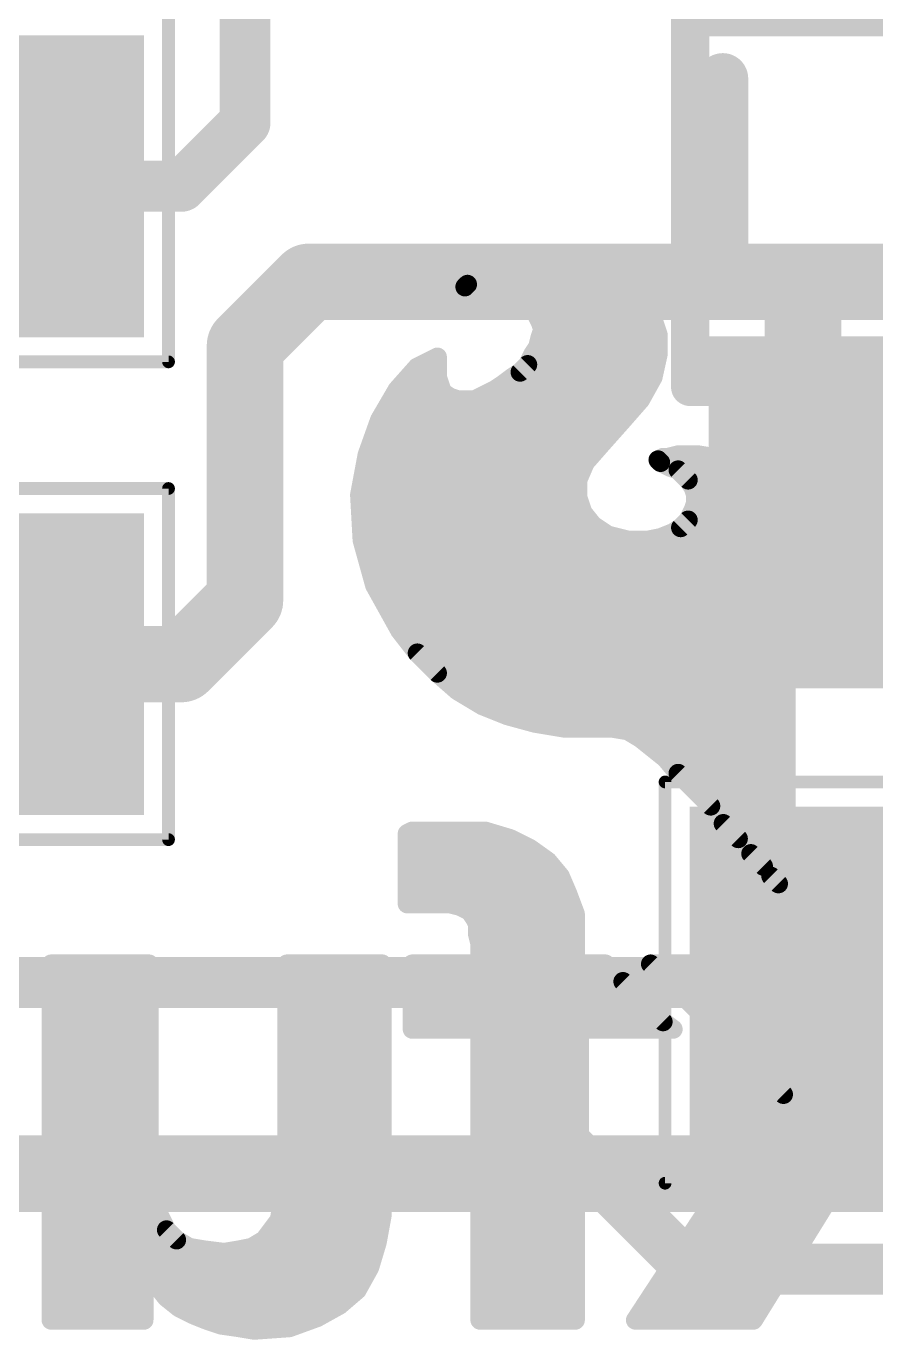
# Model space of a CAD drawing. Extents: x -38 to 69, y -13 to 33.
# Drawn here: x 8.65 to 12.04, y 12.55 to 17.78 of the extents above; entities that cross this region are included whole.
import ezdxf

# ---------------------------------------------------------------- set-up
doc = ezdxf.new("R2010")
doc.units = 0
for name, color, linetype in [('1', 12, 'CONTINUOUS'), ('16', 132, 'CONTINUOUS'), ('21', 41, 'CONTINUOUS'), ('22', 40, 'CONTINUOUS'), ('29', 253, 'CONTINUOUS'), ('31', 253, 'CONTINUOUS'), ('39', 12, 'CONTINUOUS'), ('51', 53, 'CONTINUOUS')]:
    doc.layers.add(name, color=color, linetype=linetype)

# ---------------------------------------------------------------- blocks, each defined once
blk = doc.blocks.new('RECT')
blk.add_solid([(-0.5, -0.5), (0.5, -0.5), (-0.5, 0.5), (0.5, 0.5)])

msp = doc.modelspace()

# ---------------------------------------------------------------- linework, layer by layer
at = {"layer": '1'}
for points, const_width in [([(9.525, 17.399), (9.525, 18.034)], 0.2032), ([(9.271, 17.145), (9.525, 17.399)], 0.2032), ([(8.47, 17.145), (9.271, 17.145)], 0.2032), ([(9.525, 16.51), (9.779, 16.764)], 0.3048), ([(9.779, 16.764), (11.684, 16.764)], 0.3048), ([(11.684, 16.764), (12.7, 16.764)], 0.3048), ([(11.75, 16.698), (11.684, 16.764)], 0.3048), ([(11.75, 15.8449), (11.75, 16.698)], 0.3048), ([(9.525, 15.494), (9.525, 16.51)], 0.3048), ([(9.271, 15.24), (9.525, 15.494)], 0.3048), ([(8.47, 15.24), (9.271, 15.24)], 0.3048), ([(7.874, 13.97), (10.287, 13.97)], 0.2032), ([(10.287, 13.97), (10.795, 13.97)], 0.2032), ([(10.795, 13.97), (10.795, 13.335)], 0.2032), ([(11.8, 13.97), (10.795, 13.97)], 0.2032), ([(10.795, 13.335), (11.303, 12.827)], 0.2032), ([(11.303, 12.827), (15.367, 12.827)], 0.2032)]:
    msp.add_lwpolyline(points, dxfattribs=dict(at, const_width=const_width))
for points, const_width in [([(9.5609, 17.3631, 1), (9.4891, 17.4349)], 0.1016), ([(9.4742, 17.399, 1), (9.5758, 17.399)], 0.1016), ([(9.2351, 17.1809, 1), (9.3069, 17.1091)], 0.1016), ([(9.271, 17.0942, 1), (9.271, 17.1958)], 0.1016), ([(9.779, 16.8402, 1), (9.779, 16.6878)], 0.1524), ([(9.8329, 16.7101, 1), (9.7251, 16.8179)], 0.1524), ([(11.684, 16.8402, 1), (11.684, 16.6878)], 0.1524), ([(11.7379, 16.8179, 1), (11.6301, 16.7101)], 0.1524), ([(11.684, 16.6878, 1), (11.684, 16.8402)], 0.1524), ([(11.8262, 16.698, 1), (11.6738, 16.698)], 0.1524), ([(11.6961, 16.6441, 1), (11.8039, 16.7519)], 0.1524), ([(9.6012, 16.51, 1), (9.4488, 16.51)], 0.1524), ([(9.4711, 16.5639, 1), (9.5789, 16.4561)], 0.1524), ([(11.6738, 15.8449, 1), (11.8262, 15.8449)], 0.1524), ([(9.5789, 15.4401, 1), (9.4711, 15.5479)], 0.1524), ([(9.4488, 15.494, 1), (9.6012, 15.494)], 0.1524), ([(9.2171, 15.2939, 1), (9.3249, 15.1861)], 0.1524), ([(9.271, 15.1638, 1), (9.271, 15.3162)], 0.1524), ([(10.287, 14.0208, 1), (10.287, 13.9192)], 0.1016), ([(10.287, 13.9192, 1), (10.287, 14.0208)], 0.1016), ([(10.8458, 13.97, 1), (10.7442, 13.97)], 0.1016), ([(10.795, 14.0208, 1), (10.795, 13.9192)], 0.1016), ([(10.795, 13.9192, 1), (10.795, 14.0208)], 0.1016), ([(11.8, 13.9192, 1), (11.8, 14.0208)], 0.1016), ([(10.8309, 13.3709, 1), (10.7591, 13.2991)], 0.1016), ([(10.7442, 13.335, 1), (10.8458, 13.335)], 0.1016), ([(11.303, 12.8778, 1), (11.303, 12.7762)], 0.1016), ([(11.2671, 12.7911, 1), (11.3389, 12.8629)], 0.1016)]:
    msp.add_lwpolyline(points, format="xyb", dxfattribs=dict(at, const_width=const_width))
at = {"layer": '16', "const_width": 0.3048}
msp.add_lwpolyline([(8.382, 13.208), (12.7, 13.208)], dxfattribs=at)
at = {"layer": '21', "const_width": 0.2032}
msp.add_lwpolyline([(11.43, 16.7156), (11.43, 17.5744)], dxfattribs=at)
at = {"layer": '21', "const_width": 0.1016}
for points in [[(11.4808, 17.5744, 1), (11.3792, 17.5744)], [(11.3792, 16.7156, 1), (11.4808, 16.7156)]]:
    msp.add_lwpolyline(points, format="xyb", dxfattribs=at)
at = {"layer": '22', "const_width": 0.0762}
for points in [[(10.512, 16.814), (10.592, 16.844)], [(10.5819, 16.8402), (10.9173, 16.8402)], [(10.592, 16.844), (10.682, 16.874)], [(10.682, 16.874), (10.782, 16.874)], [(10.782, 16.874), (10.892, 16.854)], [(10.892, 16.854), (11.002, 16.794)], [(10.412, 16.754), (10.452, 16.784)], [(10.452, 16.784), (10.512, 16.814)], [(11.002, 16.794), (11.092, 16.714)], [(10.402, 16.744), (10.412, 16.754)], [(10.432, 16.744), (10.402, 16.744)], [(10.4253, 16.764), (11.0358, 16.764)], [(10.462, 16.754), (10.432, 16.744)], [(10.492, 16.754), (10.462, 16.754)], [(10.532, 16.744), (10.492, 16.754)], [(10.582, 16.734), (10.532, 16.744)], [(10.622, 16.714), (10.582, 16.734)], [(10.662, 16.684), (10.622, 16.714)], [(10.6569, 16.6878), (11.1107, 16.6878)], [(10.682, 16.654), (10.662, 16.684)], [(11.092, 16.714), (11.142, 16.644)], [(10.692, 16.624), (10.682, 16.654)], [(10.702, 16.604), (10.692, 16.624)], [(11.142, 16.644), (11.172, 16.554)], [(10.6982, 16.6116), (11.1528, 16.6116)], [(10.712, 16.574), (10.702, 16.604)], [(10.702, 16.544), (10.712, 16.574)], [(10.692, 16.504), (10.702, 16.544)], [(10.6998, 16.5354), (11.172, 16.5354)], [(11.172, 16.554), (11.172, 16.474)], [(10.212, 16.424), (10.292, 16.464)], [(10.2824, 16.4592), (10.292, 16.4592)], [(10.292, 16.464), (10.292, 16.384)], [(10.652, 16.434), (10.672, 16.474)], [(10.6646, 16.4592), (11.1687, 16.4592)], [(10.672, 16.474), (10.692, 16.504)], [(11.172, 16.474), (11.152, 16.384)], [(10.132, 16.334), (10.212, 16.424)], [(10.622, 16.404), (10.652, 16.434)], [(10.1756, 16.383), (10.2923, 16.383)], [(10.292, 16.384), (10.312, 16.324)], [(10.552, 16.354), (10.592, 16.384)], [(10.5907, 16.383), (11.1514, 16.383)], [(10.592, 16.384), (10.622, 16.404)], [(11.152, 16.384), (11.102, 16.294)], [(10.062, 16.214), (10.132, 16.334)], [(10.1161, 16.3068), (10.3378, 16.3068)], [(10.312, 16.324), (10.342, 16.304)], [(10.342, 16.304), (10.372, 16.294)], [(10.442, 16.294), (10.522, 16.334)], [(10.4676, 16.3068), (11.1091, 16.3068)], [(10.522, 16.334), (10.552, 16.354)], [(10.372, 16.294), (10.442, 16.294)], [(11.102, 16.294), (11.032, 16.214)], [(10.012, 16.074), (10.062, 16.214)], [(10.0717, 16.2306), (11.0465, 16.2306)], [(11.032, 16.214), (10.952, 16.124)], [(10.0407, 16.1544), (10.979, 16.1544)], [(10.952, 16.124), (10.882, 16.044)], [(9.982, 15.914), (10.012, 16.074)], [(10.0135, 16.0782), (10.9119, 16.0782)], [(10.882, 16.044), (10.852, 15.974)], [(11.172, 16.054), (11.192, 16.064)], [(11.182, 16.044), (11.172, 16.054)], [(11.222, 16.024), (11.182, 16.044)], [(11.192, 16.064), (11.212, 16.064)], [(11.212, 16.064), (11.252, 16.074)], [(11.252, 16.074), (11.332, 16.074)], [(11.332, 16.074), (11.392, 16.064)], [(11.392, 16.064), (11.492, 16.024)], [(9.9985, 16.002), (10.864, 16.002)], [(11.252, 16.014), (11.222, 16.024)], [(11.292, 15.974), (11.252, 16.014)], [(11.264, 16.002), (11.5213, 16.002)], [(11.492, 16.024), (11.532, 15.994)], [(11.532, 15.994), (11.582, 15.964)], [(10.852, 15.974), (10.852, 15.904)], [(11.312, 15.944), (11.292, 15.974)], [(11.322, 15.914), (11.312, 15.944)], [(11.582, 15.964), (11.612, 15.914)], [(9.992, 15.734), (9.982, 15.914)], [(9.9842, 15.9258), (10.852, 15.9258)], [(10.852, 15.904), (10.872, 15.844)], [(11.312, 15.854), (11.322, 15.884)], [(11.3181, 15.9258), (11.6049, 15.9258)], [(11.322, 15.884), (11.322, 15.914)], [(11.612, 15.914), (11.642, 15.854)], [(9.9856, 15.8496), (10.8701, 15.8496)], [(10.872, 15.844), (10.912, 15.794)], [(11.292, 15.814), (11.312, 15.854)], [(11.3098, 15.8496), (11.6435, 15.8496)], [(11.642, 15.854), (11.662, 15.794)], [(10.912, 15.794), (10.972, 15.754)], [(11.232, 15.764), (11.262, 15.784)], [(11.262, 15.784), (11.292, 15.814)], [(11.662, 15.794), (11.682, 15.614)], [(9.9898, 15.7734), (10.9429, 15.7734)], [(10.042, 15.554), (9.992, 15.734)], [(10.972, 15.754), (11.052, 15.734)], [(11.052, 15.734), (11.132, 15.734)], [(11.132, 15.734), (11.182, 15.744)], [(11.182, 15.744), (11.232, 15.764)], [(11.2461, 15.7734), (11.6643, 15.7734)], [(10.0022, 15.6972), (11.6728, 15.6972)], [(10.0234, 15.621), (11.6812, 15.621)], [(11.682, 15.614), (11.682, 14.334)], [(10.142, 15.374), (10.042, 15.554)], [(10.0471, 15.5448), (11.682, 15.5448)], [(10.0894, 15.4686), (11.682, 15.4686)], [(10.1318, 15.3924), (11.682, 15.3924)], [(10.212, 15.284), (10.142, 15.374)], [(10.187, 15.3162), (11.682, 15.3162)], [(10.292, 15.204), (10.212, 15.284)], [(10.256, 15.24), (11.682, 15.24)], [(10.372, 15.134), (10.292, 15.204)], [(10.3379, 15.1638), (11.682, 15.1638)], [(10.472, 15.074), (10.372, 15.134)], [(10.4493, 15.0876), (11.682, 15.0876)], [(10.572, 15.034), (10.472, 15.074)], [(10.682, 15.004), (10.572, 15.034)], [(10.6549, 15.0114), (11.682, 15.0114)], [(10.802, 14.984), (10.682, 15.004)], [(10.992, 14.984), (10.802, 14.984)], [(11.052, 14.974), (10.992, 14.984)], [(11.102, 14.944), (11.052, 14.974)], [(11.202, 14.864), (11.102, 14.944)], [(11.113, 14.9352), (11.682, 14.9352)], [(11.252, 14.804), (11.202, 14.864)], [(11.2062, 14.859), (11.682, 14.859)], [(11.382, 14.674), (11.252, 14.804)], [(11.2732, 14.7828), (11.682, 14.7828)], [(11.3494, 14.7066), (11.682, 14.7066)], [(11.432, 14.604), (11.382, 14.674)], [(11.4131, 14.6304), (11.682, 14.6304)], [(10.192, 14.574), (10.172, 14.564)], [(10.482, 14.574), (10.192, 14.574)], [(10.582, 14.544), (10.482, 14.574)], [(11.492, 14.544), (11.432, 14.604)], [(10.172, 14.564), (10.172, 14.284)], [(10.172, 14.5542), (10.548, 14.5542)], [(10.662, 14.504), (10.582, 14.544)], [(11.4818, 14.5542), (11.682, 14.5542)], [(11.542, 14.484), (11.492, 14.544)], [(10.172, 14.478), (10.6984, 14.478)], [(10.732, 14.454), (10.662, 14.504)], [(11.592, 14.434), (11.542, 14.484)], [(11.548, 14.478), (11.682, 14.478)], [(10.782, 14.394), (10.732, 14.454)], [(11.622, 14.394), (11.592, 14.434)], [(10.172, 14.4018), (10.7755, 14.4018)], [(10.812, 14.324), (10.782, 14.394)], [(11.6162, 14.4018), (11.682, 14.4018)], [(11.652, 14.364), (11.622, 14.394)], [(10.172, 14.3256), (10.8113, 14.3256)], [(10.842, 14.244), (10.812, 14.324)], [(11.672, 14.334), (11.652, 14.364)], [(11.682, 14.334), (11.672, 14.334)], [(10.172, 14.284), (10.342, 14.284)], [(10.342, 14.284), (10.382, 14.274)], [(10.382, 14.274), (10.422, 14.254)], [(10.422, 14.254), (10.442, 14.224)], [(10.4251, 14.2494), (10.84, 14.2494)], [(10.442, 14.224), (10.452, 14.204)], [(10.842, 14.044), (10.842, 14.244)], [(10.452, 14.204), (10.452, 14.164)], [(10.452, 14.1732), (10.842, 14.1732)], [(10.452, 14.164), (10.462, 14.124)], [(10.462, 14.124), (10.462, 14.044)], [(10.462, 14.097), (10.842, 14.097)], [(9.142, 14.044), (8.752, 14.044)], [(8.752, 14.044), (8.752, 12.624)], [(8.752, 14.0208), (9.142, 14.0208)], [(9.142, 13.194), (9.142, 14.044)], [(10.072, 14.044), (9.692, 14.044)], [(9.692, 14.044), (9.692, 13.244)], [(9.692, 14.0208), (10.072, 14.0208)], [(10.072, 13.044), (10.072, 14.044)], [(10.462, 14.044), (10.192, 14.044)], [(10.192, 14.044), (10.192, 13.784)], [(10.192, 14.0208), (10.9794, 14.0208)], [(10.962, 14.044), (10.842, 14.044)], [(10.992, 14.004), (10.962, 14.044)], [(11.032, 13.974), (10.992, 14.004)], [(11.602, 14.044), (11.142, 14.044)], [(11.142, 14.044), (11.672, 13.524)], [(11.1656, 14.0208), (11.6243, 14.0208)], [(12.092, 13.534), (11.602, 14.044)], [(11.192, 13.814), (11.032, 13.974)], [(8.752, 13.9446), (9.142, 13.9446)], [(9.692, 13.9446), (10.072, 13.9446)], [(10.192, 13.9446), (11.0614, 13.9446)], [(11.2433, 13.9446), (11.6975, 13.9446)], [(8.752, 13.8684), (9.142, 13.8684)], [(9.692, 13.8684), (10.072, 13.8684)], [(10.192, 13.8684), (11.1376, 13.8684)], [(11.321, 13.8684), (11.7707, 13.8684)], [(8.752, 13.7922), (9.142, 13.7922)], [(9.692, 13.7922), (10.072, 13.7922)], [(10.192, 13.7922), (11.2211, 13.7922)], [(11.232, 13.784), (11.192, 13.814)], [(11.3986, 13.7922), (11.8439, 13.7922)], [(10.192, 13.784), (10.462, 13.784)], [(10.462, 13.784), (10.462, 12.624)], [(10.842, 13.784), (11.232, 13.784)], [(10.842, 12.624), (10.842, 13.784)], [(8.752, 13.716), (9.142, 13.716)], [(9.692, 13.716), (10.072, 13.716)], [(10.462, 13.716), (10.842, 13.716)], [(11.4763, 13.716), (11.9171, 13.716)], [(8.752, 13.6398), (9.142, 13.6398)], [(9.692, 13.6398), (10.072, 13.6398)], [(10.462, 13.6398), (10.842, 13.6398)], [(11.554, 13.6398), (11.9904, 13.6398)], [(8.752, 13.5636), (9.142, 13.5636)], [(9.692, 13.5636), (10.072, 13.5636)], [(10.462, 13.5636), (10.842, 13.5636)], [(11.6316, 13.5636), (12.0636, 13.5636)], [(8.752, 13.4874), (9.142, 13.4874)], [(9.692, 13.4874), (10.072, 13.4874)], [(10.462, 13.4874), (10.842, 13.4874)], [(11.672, 13.524), (11.082, 12.624)], [(11.648, 13.4874), (12.482, 13.4874)], [(8.752, 13.4112), (9.142, 13.4112)], [(9.692, 13.4112), (10.072, 13.4112)], [(10.462, 13.4112), (10.842, 13.4112)], [(11.5981, 13.4112), (12.482, 13.4112)], [(8.752, 13.335), (9.142, 13.335)], [(9.692, 13.335), (10.072, 13.335)], [(10.462, 13.335), (10.842, 13.335)], [(11.5481, 13.335), (12.482, 13.335)], [(8.752, 13.2588), (9.142, 13.2588)], [(9.692, 13.244), (9.672, 13.084)], [(9.692, 13.2588), (10.072, 13.2588)], [(10.462, 13.2588), (10.842, 13.2588)], [(11.4981, 13.2588), (12.482, 13.2588)], [(11.552, 12.624), (11.942, 13.254)], [(11.942, 13.254), (12.092, 13.114)], [(8.752, 13.1826), (9.1434, 13.1826)], [(9.152, 13.114), (9.142, 13.194)], [(9.6843, 13.1826), (10.072, 13.1826)], [(10.462, 13.1826), (10.842, 13.1826)], [(11.4482, 13.1826), (11.8978, 13.1826)], [(12.0185, 13.1826), (12.482, 13.1826)], [(9.182, 13.044), (9.152, 13.114)], [(8.752, 13.1064), (9.1553, 13.1064)], [(9.672, 13.084), (9.662, 13.024)], [(9.6748, 13.1064), (10.072, 13.1064)], [(10.462, 13.1064), (10.842, 13.1064)], [(11.3982, 13.1064), (11.8506, 13.1064)], [(8.752, 13.0302), (9.1889, 13.0302)], [(9.212, 12.984), (9.182, 13.044)], [(9.662, 13.024), (9.602, 12.944)], [(9.663, 13.0302), (10.0695, 13.0302)], [(10.052, 12.934), (10.072, 13.044)], [(10.462, 13.0302), (10.842, 13.0302)], [(11.3483, 13.0302), (11.8035, 13.0302)], [(8.752, 12.954), (9.242, 12.954)], [(9.252, 12.944), (9.212, 12.984)], [(9.6095, 12.954), (10.0556, 12.954)], [(10.462, 12.954), (10.842, 12.954)], [(11.2983, 12.954), (11.7563, 12.954)], [(9.302, 12.914), (9.252, 12.944)], [(9.362, 12.904), (9.302, 12.914)], [(9.442, 12.894), (9.362, 12.904)], [(9.502, 12.904), (9.442, 12.894)], [(9.552, 12.914), (9.502, 12.904)], [(9.602, 12.944), (9.552, 12.914)], [(10.022, 12.834), (10.052, 12.934)], [(8.752, 12.8778), (10.0351, 12.8778)], [(10.462, 12.8778), (10.842, 12.8778)], [(11.2484, 12.8778), (11.7091, 12.8778)], [(8.752, 12.8016), (9.122, 12.8016)], [(9.122, 12.624), (9.122, 12.824)], [(9.122, 12.824), (9.132, 12.824)], [(9.132, 12.824), (9.172, 12.764)], [(9.1469, 12.8016), (10.004, 12.8016)], [(9.972, 12.744), (10.022, 12.834)], [(10.462, 12.8016), (10.842, 12.8016)], [(11.1984, 12.8016), (11.6619, 12.8016)], [(9.172, 12.764), (9.212, 12.714)], [(9.902, 12.684), (9.972, 12.744)], [(8.752, 12.7254), (9.122, 12.7254)], [(9.2029, 12.7254), (9.9503, 12.7254)], [(9.212, 12.714), (9.262, 12.674)], [(10.462, 12.7254), (10.842, 12.7254)], [(11.1485, 12.7254), (11.6148, 12.7254)], [(8.752, 12.6492), (9.122, 12.6492)], [(9.262, 12.674), (9.322, 12.644)], [(9.3116, 12.6492), (9.8394, 12.6492)], [(9.322, 12.644), (9.372, 12.624)], [(9.812, 12.634), (9.902, 12.684)], [(10.462, 12.6492), (10.842, 12.6492)], [(11.0985, 12.6492), (11.5676, 12.6492)], [(8.752, 12.624), (9.122, 12.624)], [(9.372, 12.624), (9.432, 12.604)], [(9.432, 12.604), (9.502, 12.594)], [(9.502, 12.594), (9.562, 12.584)], [(9.562, 12.584), (9.702, 12.594)], [(9.702, 12.594), (9.812, 12.634)], [(10.462, 12.624), (10.842, 12.624)], [(11.082, 12.624), (11.552, 12.624)]]:
    msp.add_lwpolyline(points, dxfattribs=at)
at = {"layer": '22', "const_width": 0.0381}
for points in [[(10.5819, 16.8592, 1), (10.5819, 16.8211)], [(10.586, 16.8621, 1), (10.598, 16.8259)], [(10.5987, 16.8262, 1), (10.5853, 16.8618)], [(10.682, 16.8931, 1), (10.682, 16.855)], [(10.688, 16.8559, 1), (10.676, 16.8921)], [(10.7854, 16.8927, 1), (10.7786, 16.8553)], [(10.782, 16.855, 1), (10.782, 16.8931)], [(10.9011, 16.8707, 1), (10.8829, 16.8373)], [(10.8886, 16.8353, 1), (10.8954, 16.8727)], [(10.9173, 16.8211, 1), (10.9173, 16.8592)], [(10.4435, 16.801, 1), (10.4605, 16.767)], [(10.4634, 16.7688, 1), (10.4406, 16.7992)], [(10.5053, 16.8318, 1), (10.5187, 16.7962)], [(10.5205, 16.797, 1), (10.5035, 16.831)], [(11.0147, 16.8082, 1), (10.9893, 16.7798)], [(10.9929, 16.7773, 1), (11.0111, 16.8107)], [(10.402, 16.763, 1), (10.402, 16.7249)], [(10.3885, 16.7575, 1), (10.4155, 16.7305)], [(10.4006, 16.7692, 1), (10.4234, 16.7388)], [(10.4255, 16.7405, 1), (10.3985, 16.7675)], [(10.4253, 16.783, 1), (10.4253, 16.7449)], [(10.426, 16.7621, 1), (10.438, 16.7259)], [(10.432, 16.7249, 1), (10.432, 16.763)], [(10.462, 16.7731, 1), (10.462, 16.735)], [(10.468, 16.7359, 1), (10.456, 16.7721)], [(10.4966, 16.7725, 1), (10.4874, 16.7355)], [(10.492, 16.735, 1), (10.492, 16.7731)], [(10.5357, 16.7627, 1), (10.5283, 16.7253)], [(10.5274, 16.7255, 1), (10.5366, 16.7625)], [(10.5905, 16.751, 1), (10.5735, 16.717)], [(10.5783, 16.7153, 1), (10.5857, 16.7527)], [(11.0358, 16.7449, 1), (11.0358, 16.783)], [(10.6334, 16.7292, 1), (10.6106, 16.6988)], [(10.6135, 16.697, 1), (10.6305, 16.731)], [(10.6569, 16.7068, 1), (10.6569, 16.6687)], [(10.6779, 16.6946, 1), (10.6461, 16.6734)], [(10.6506, 16.6688, 1), (10.6734, 16.6992)], [(11.1075, 16.7251, 1), (11.0765, 16.7029)], [(11.0793, 16.6998, 1), (11.1047, 16.7282)], [(11.1107, 16.6687, 1), (11.1107, 16.7068)], [(10.7001, 16.66, 1), (10.6639, 16.648)], [(10.6661, 16.6434, 1), (10.6979, 16.6646)], [(10.709, 16.6325, 1), (10.675, 16.6155)], [(11.1601, 16.65, 1), (11.1239, 16.638)], [(11.1265, 16.6329, 1), (11.1575, 16.6551)], [(10.6739, 16.618, 1), (10.7101, 16.63)], [(10.6982, 16.6306, 1), (10.6982, 16.5925)], [(10.7201, 16.61, 1), (10.6839, 16.598)], [(10.685, 16.5955, 1), (10.719, 16.6125)], [(10.7301, 16.568, 1), (10.6939, 16.58)], [(11.1528, 16.5925, 1), (11.1528, 16.6306)], [(10.6998, 16.5544, 1), (10.6998, 16.5163)], [(10.6839, 16.55, 1), (10.7201, 16.538)], [(10.7205, 16.5394, 1), (10.6835, 16.5486)], [(10.6939, 16.568, 1), (10.7301, 16.58)], [(11.1911, 16.554, 1), (11.153, 16.554)], [(11.1539, 16.548, 1), (11.1901, 16.56)], [(11.172, 16.5163, 1), (11.172, 16.5544)], [(10.2824, 16.4782, 1), (10.2824, 16.4401)], [(10.311, 16.464, 1), (10.2729, 16.464)], [(10.3005, 16.447, 1), (10.2835, 16.481)], [(10.292, 16.4401, 1), (10.292, 16.4782)], [(10.6646, 16.4782, 1), (10.6646, 16.4401)], [(10.6561, 16.4846, 1), (10.6879, 16.4634)], [(10.689, 16.4655, 1), (10.655, 16.4825)], [(10.6735, 16.5086, 1), (10.7105, 16.4994)], [(10.7079, 16.4934, 1), (10.6761, 16.5146)], [(11.1906, 16.4699, 1), (11.1534, 16.4781)], [(11.1687, 16.4401, 1), (11.1687, 16.4782)], [(10.2035, 16.441, 1), (10.2205, 16.407)], [(10.2262, 16.4113, 1), (10.1978, 16.4367)], [(10.635, 16.4425, 1), (10.669, 16.4255)], [(10.6655, 16.4205, 1), (10.6385, 16.4475)], [(11.153, 16.474, 1), (11.1911, 16.474)], [(10.1756, 16.402, 1), (10.1756, 16.3639)], [(10.2729, 16.384, 1), (10.311, 16.384)], [(10.3101, 16.39, 1), (10.2739, 16.378)], [(10.2923, 16.3639, 1), (10.2923, 16.402)], [(10.5907, 16.402, 1), (10.5907, 16.3639)], [(10.5814, 16.3999, 1), (10.6026, 16.3681)], [(10.6034, 16.3688, 1), (10.5806, 16.3992)], [(10.6085, 16.4175, 1), (10.6355, 16.3905)], [(10.6326, 16.3881, 1), (10.6114, 16.4199)], [(11.1334, 16.3881, 1), (11.1706, 16.3799)], [(11.1687, 16.3747, 1), (11.1353, 16.3933)], [(11.1514, 16.3639, 1), (11.1514, 16.402)], [(10.1161, 16.3258, 1), (10.1161, 16.2877)], [(10.1178, 16.3467, 1), (10.1462, 16.3213)], [(10.1485, 16.3244, 1), (10.1155, 16.3436)], [(10.3226, 16.3399, 1), (10.3014, 16.3081)], [(10.2939, 16.318, 1), (10.3301, 16.33)], [(10.348, 16.3221, 1), (10.336, 16.2859)], [(10.3378, 16.2877, 1), (10.3378, 16.3258)], [(10.4676, 16.3258, 1), (10.4676, 16.2877)], [(10.5114, 16.3499, 1), (10.5326, 16.3181)], [(10.5305, 16.317, 1), (10.5135, 16.351)], [(10.5406, 16.3692, 1), (10.5634, 16.3388)], [(10.5626, 16.3381, 1), (10.5414, 16.3699)], [(11.1091, 16.2877, 1), (11.1091, 16.3258)], [(10.3314, 16.2881, 1), (10.3526, 16.3199)], [(10.372, 16.3131, 1), (10.372, 16.275)], [(10.366, 16.2759, 1), (10.378, 16.3121)], [(10.4335, 16.311, 1), (10.4505, 16.277)], [(10.442, 16.275, 1), (10.442, 16.3131)], [(11.0853, 16.3033, 1), (11.1187, 16.2847)], [(11.1163, 16.2815, 1), (11.0877, 16.3065)], [(10.0455, 16.2236, 1), (10.0785, 16.2044)], [(10.0799, 16.2076, 1), (10.0441, 16.2204)], [(10.0717, 16.2496, 1), (10.0717, 16.2115)], [(11.0177, 16.2265, 1), (11.0463, 16.2015)], [(11.0462, 16.2013, 1), (11.0178, 16.2267)], [(11.0465, 16.2115, 1), (11.0465, 16.2496)], [(10.0407, 16.1735, 1), (10.0407, 16.1354)], [(10.979, 16.1354, 1), (10.979, 16.1735)], [(10.9378, 16.1367, 1), (10.9662, 16.1113)], [(10.9663, 16.1115, 1), (10.9377, 16.1365)], [(9.9941, 16.0804, 1), (10.0299, 16.0676)], [(10.0307, 16.0705, 1), (9.9933, 16.0775)], [(10.0135, 16.0973, 1), (10.0135, 16.0592)], [(10.8995, 16.0365, 1), (10.8645, 16.0515)], [(10.9119, 16.0592, 1), (10.9119, 16.0973)], [(11.1855, 16.0675, 1), (11.1585, 16.0405)], [(11.1635, 16.071, 1), (11.1805, 16.037)], [(11.1905, 16.061, 1), (11.1735, 16.027)], [(11.192, 16.0831, 1), (11.192, 16.045)], [(11.2005, 16.047, 1), (11.1835, 16.081)], [(11.2074, 16.0825, 1), (11.2166, 16.0455)], [(11.212, 16.045, 1), (11.212, 16.0831)], [(11.252, 16.0931, 1), (11.252, 16.055)], [(11.2566, 16.0555, 1), (11.2474, 16.0925)], [(11.3351, 16.0928, 1), (11.3289, 16.0552)], [(11.332, 16.055, 1), (11.332, 16.0931)], [(11.3991, 16.0817, 1), (11.3849, 16.0463)], [(11.3889, 16.0452, 1), (11.3951, 16.0828)], [(9.9985, 16.0211, 1), (9.9985, 15.983)], [(10.8677, 16.0565, 1), (10.8963, 16.0315)], [(10.864, 15.983, 1), (10.864, 16.0211)], [(11.1685, 16.0305, 1), (11.1955, 16.0575)], [(11.228, 16.0421, 1), (11.216, 16.0059)], [(11.2135, 16.007, 1), (11.2305, 16.041)], [(11.2655, 16.0275, 1), (11.2385, 16.0005)], [(11.264, 16.0211, 1), (11.264, 15.983)], [(11.246, 15.9959, 1), (11.258, 16.0321)], [(11.5034, 16.0392, 1), (11.4806, 16.0088)], [(11.4849, 16.0063, 1), (11.4991, 16.0417)], [(11.5418, 16.0103, 1), (11.5222, 15.9777)], [(11.5206, 15.9788, 1), (11.5434, 16.0092)], [(11.5213, 15.983, 1), (11.5213, 16.0211)], [(10.8345, 15.9815, 1), (10.8695, 15.9665)], [(10.8711, 15.974, 1), (10.833, 15.974)], [(11.3079, 15.9846, 1), (11.2761, 15.9634)], [(11.2785, 15.9605, 1), (11.3055, 15.9875)], [(11.3301, 15.95, 1), (11.2939, 15.938)], [(11.2961, 15.9334, 1), (11.3279, 15.9546)], [(11.5983, 15.9738, 1), (11.5657, 15.9542)], [(11.5722, 15.9477, 1), (11.5918, 15.9803)], [(10.001, 15.9151, 1), (9.963, 15.9129)], [(9.9633, 15.9175, 1), (10.0007, 15.9105)], [(9.9842, 15.9449, 1), (9.9842, 15.9068)], [(10.8701, 15.91, 1), (10.8339, 15.898)], [(10.833, 15.904, 1), (10.8711, 15.904)], [(10.852, 15.9068, 1), (10.852, 15.9449)], [(11.3181, 15.9449, 1), (11.3181, 15.9068)], [(11.3411, 15.914, 1), (11.303, 15.914)], [(11.3039, 15.908, 1), (11.3401, 15.92)], [(11.3401, 15.878, 1), (11.3039, 15.89)], [(11.629, 15.9225, 1), (11.595, 15.9055)], [(11.5957, 15.9042, 1), (11.6283, 15.9238)], [(11.6049, 15.9068, 1), (11.6049, 15.9449)], [(9.9856, 15.8687, 1), (9.9856, 15.8306)], [(10.8869, 15.8559, 1), (10.8571, 15.8321)], [(10.8539, 15.838, 1), (10.8901, 15.85)], [(10.8701, 15.8306, 1), (10.8701, 15.8687)], [(11.3098, 15.8687, 1), (11.3098, 15.8306)], [(11.2939, 15.86, 1), (11.3301, 15.848)], [(11.329, 15.8455, 1), (11.295, 15.8625)], [(11.303, 15.884, 1), (11.3411, 15.884)], [(11.6601, 15.86, 1), (11.6239, 15.848)], [(11.625, 15.8455, 1), (11.659, 15.8625)], [(11.6435, 15.8306, 1), (11.6435, 15.8687)], [(10.9226, 15.8099, 1), (10.9014, 15.7781)], [(10.8971, 15.7821, 1), (10.9269, 15.8059)], [(11.2485, 15.7975, 1), (11.2755, 15.7705)], [(11.2726, 15.7681, 1), (11.2514, 15.7999)], [(11.275, 15.8225, 1), (11.309, 15.8055)], [(11.3055, 15.8005, 1), (11.2785, 15.8275)], [(11.6809, 15.7961, 1), (11.6431, 15.7919)], [(11.6439, 15.788, 1), (11.6801, 15.8)], [(9.9898, 15.7925, 1), (9.9898, 15.7544)], [(10.0104, 15.7391, 1), (9.9736, 15.7289)], [(10.9429, 15.7544, 1), (10.9429, 15.7925)], [(10.9766, 15.7725, 1), (10.9674, 15.7355)], [(10.9614, 15.7381, 1), (10.9826, 15.7699)], [(11.052, 15.753, 1), (11.052, 15.7149)], [(11.0474, 15.7155, 1), (11.0566, 15.7525)], [(11.1283, 15.7527, 1), (11.1357, 15.7153)], [(11.132, 15.7149, 1), (11.132, 15.753)], [(11.1749, 15.7617, 1), (11.1891, 15.7263)], [(11.1857, 15.7253, 1), (11.1783, 15.7627)], [(11.2214, 15.7799, 1), (11.2426, 15.7481)], [(11.2391, 15.7463, 1), (11.2249, 15.7817)], [(11.2461, 15.7925, 1), (11.2461, 15.7544)], [(11.6643, 15.7544, 1), (11.6643, 15.7925)], [(9.973, 15.7329, 1), (10.011, 15.7351)], [(10.0022, 15.7163, 1), (10.0022, 15.6782)], [(11.6728, 15.6782, 1), (11.6728, 15.7163)], [(10.0234, 15.6401, 1), (10.0234, 15.602)], [(11.7011, 15.614, 1), (11.663, 15.614)], [(11.6631, 15.6119, 1), (11.7009, 15.6161)], [(11.6812, 15.602, 1), (11.6812, 15.6401)], [(10.0587, 15.5633, 1), (10.0253, 15.5447)], [(10.0236, 15.5489, 1), (10.0604, 15.5591)], [(10.0471, 15.5639, 1), (10.0471, 15.5258)], [(11.682, 15.5258, 1), (11.682, 15.5639)], [(10.0894, 15.4877, 1), (10.0894, 15.4496)], [(11.682, 15.4496, 1), (11.682, 15.4877)], [(10.1318, 15.4115, 1), (10.1318, 15.3734)], [(10.157, 15.3857, 1), (10.127, 15.3623)], [(10.1253, 15.3647, 1), (10.1587, 15.3833)], [(11.682, 15.3734, 1), (11.682, 15.4115)], [(10.187, 15.3353, 1), (10.187, 15.2972)], [(11.682, 15.2972, 1), (11.682, 15.3353)], [(10.2255, 15.2975, 1), (10.1985, 15.2705)], [(10.197, 15.2723, 1), (10.227, 15.2957)], [(10.256, 15.2591, 1), (10.256, 15.221)], [(10.3045, 15.2183, 1), (10.2795, 15.1897)], [(11.682, 15.221, 1), (11.682, 15.2591)], [(10.2785, 15.1905, 1), (10.3055, 15.2175)], [(10.3379, 15.1829, 1), (10.3379, 15.1448)], [(11.682, 15.1448, 1), (11.682, 15.1829)], [(10.3818, 15.1503, 1), (10.3622, 15.1177)], [(10.3595, 15.1197, 1), (10.3845, 15.1483)], [(10.4493, 15.1067, 1), (10.4493, 15.0686)], [(10.4791, 15.0917, 1), (10.4649, 15.0563)], [(10.4622, 15.0577, 1), (10.4818, 15.0903)], [(11.682, 15.0686, 1), (11.682, 15.1067)], [(10.577, 15.0524, 1), (10.567, 15.0156)], [(10.5649, 15.0163, 1), (10.5791, 15.0517)], [(10.6549, 15.0305, 1), (10.6549, 14.9924)], [(10.6851, 15.0228, 1), (10.6789, 14.9852)], [(10.677, 14.9856, 1), (10.687, 15.0224)], [(11.682, 14.9924, 1), (11.682, 15.0305)], [(10.802, 15.003, 1), (10.802, 14.9649)], [(10.7989, 14.9652, 1), (10.8051, 15.0028)], [(10.9951, 15.0028, 1), (10.9889, 14.9652)], [(10.992, 14.9649, 1), (10.992, 15.003)], [(11.0618, 14.9903, 1), (11.0422, 14.9577)], [(11.0489, 14.9552, 1), (11.0551, 14.9928)], [(11.1139, 14.9589, 1), (11.0901, 14.9291)], [(11.0922, 14.9277, 1), (11.1118, 14.9603)], [(11.113, 14.9543, 1), (11.113, 14.9162)], [(11.682, 14.9162, 1), (11.682, 14.9543)], [(11.2166, 14.8762, 1), (11.1874, 14.8518)], [(11.2062, 14.878, 1), (11.2062, 14.8399)], [(11.1901, 14.8491, 1), (11.2139, 14.8789)], [(11.682, 14.8399, 1), (11.682, 14.878)], [(11.2655, 14.8175, 1), (11.2385, 14.7905)], [(11.2374, 14.7918, 1), (11.2666, 14.8162)], [(11.2732, 14.8018, 1), (11.2732, 14.7637)], [(11.682, 14.7637, 1), (11.682, 14.8018)], [(11.3494, 14.7256, 1), (11.3494, 14.6875)], [(11.682, 14.6875, 1), (11.682, 14.7256)], [(11.3975, 14.6851, 1), (11.3665, 14.6629)], [(11.3685, 14.6605, 1), (11.3955, 14.6875)], [(11.4131, 14.6494, 1), (11.4131, 14.6113)], [(11.682, 14.6113, 1), (11.682, 14.6494)], [(10.192, 14.593, 1), (10.192, 14.5549)], [(10.2005, 14.557, 1), (10.1835, 14.591)], [(10.4875, 14.5922, 1), (10.4765, 14.5558)], [(10.482, 14.5549, 1), (10.482, 14.593)], [(11.4455, 14.6175, 1), (11.4185, 14.5905)], [(11.4165, 14.5929, 1), (11.4475, 14.6151)], [(10.1635, 14.581, 1), (10.1805, 14.547)], [(10.172, 14.5733, 1), (10.172, 14.5352)], [(10.1911, 14.564, 1), (10.153, 14.564)], [(10.548, 14.5352, 1), (10.548, 14.5733)], [(10.5905, 14.561, 1), (10.5735, 14.527)], [(10.5765, 14.5258, 1), (10.5875, 14.5622)], [(11.4818, 14.5733, 1), (11.4818, 14.5352)], [(11.5066, 14.5562, 1), (11.4774, 14.5318)], [(11.4785, 14.5305, 1), (11.5055, 14.5575)], [(11.682, 14.5352, 1), (11.682, 14.5733)], [(10.172, 14.4971, 1), (10.172, 14.459)], [(10.6731, 14.5195, 1), (10.6509, 14.4885)], [(10.6535, 14.487, 1), (10.6705, 14.521)], [(10.6984, 14.459, 1), (10.6984, 14.4971)], [(11.5555, 14.4975, 1), (11.5285, 14.4705)], [(11.5274, 14.4718, 1), (11.5566, 14.4962)], [(11.548, 14.4971, 1), (11.548, 14.459)], [(11.682, 14.459, 1), (11.682, 14.4971)], [(10.7466, 14.4662, 1), (10.7174, 14.4418)], [(10.7209, 14.4385, 1), (10.7431, 14.4695)], [(11.6072, 14.4454, 1), (11.5768, 14.4226)], [(11.5785, 14.4205, 1), (11.6055, 14.4475)], [(10.172, 14.4209, 1), (10.172, 14.3828)], [(10.7995, 14.4015, 1), (10.7645, 14.3865)], [(10.7674, 14.3818, 1), (10.7966, 14.4062)], [(10.7755, 14.3828, 1), (10.7755, 14.4209)], [(11.6162, 14.4209, 1), (11.6162, 14.3828)], [(11.6355, 14.4075, 1), (11.6085, 14.3805)], [(11.6068, 14.3826, 1), (11.6372, 14.4054)], [(11.682, 14.3828, 1), (11.682, 14.4209)], [(10.172, 14.3447, 1), (10.172, 14.3066)], [(10.8298, 14.3307, 1), (10.7942, 14.3173)], [(10.7945, 14.3165, 1), (10.8295, 14.3315)], [(10.8113, 14.3066, 1), (10.8113, 14.3447)], [(11.6679, 14.3746, 1), (11.6361, 14.3534)], [(11.6385, 14.3505, 1), (11.6655, 14.3775)], [(11.672, 14.3531, 1), (11.672, 14.315)], [(11.6561, 14.3234, 1), (11.6879, 14.3446)], [(11.663, 14.334, 1), (11.7011, 14.334)], [(11.682, 14.315, 1), (11.682, 14.3531)], [(10.172, 14.3031, 1), (10.172, 14.265)], [(10.153, 14.284, 1), (10.1911, 14.284)], [(10.3466, 14.3025, 1), (10.3374, 14.2655)], [(10.342, 14.265, 1), (10.342, 14.3031)], [(10.3905, 14.291, 1), (10.3735, 14.257)], [(10.3774, 14.2555, 1), (10.3866, 14.2925)], [(10.4379, 14.2646, 1), (10.4061, 14.2434)], [(10.4251, 14.2685, 1), (10.4251, 14.2304)], [(10.4135, 14.237, 1), (10.4305, 14.271)], [(10.459, 14.2325, 1), (10.425, 14.2155)], [(10.4261, 14.2134, 1), (10.4579, 14.2346)], [(10.8611, 14.244, 1), (10.823, 14.244)], [(10.8242, 14.2373, 1), (10.8598, 14.2507)], [(10.84, 14.2304, 1), (10.84, 14.2685)], [(10.471, 14.204, 1), (10.4329, 14.204)], [(10.452, 14.1923, 1), (10.452, 14.1542)], [(10.4705, 14.1686, 1), (10.4335, 14.1594)], [(10.435, 14.1955, 1), (10.469, 14.2125)], [(10.842, 14.1542, 1), (10.842, 14.1923)], [(10.4329, 14.164, 1), (10.471, 14.164)], [(10.481, 14.124, 1), (10.4429, 14.124)], [(10.4435, 14.1194, 1), (10.4805, 14.1286)], [(10.462, 14.1161, 1), (10.462, 14.078)], [(10.842, 14.078, 1), (10.842, 14.1161)], [(8.752, 14.0631, 1), (8.752, 14.025)], [(8.752, 14.0399, 1), (8.752, 14.0018)], [(8.7711, 14.044, 1), (8.733, 14.044)], [(9.1611, 14.044, 1), (9.123, 14.044)], [(9.142, 14.025, 1), (9.142, 14.0631)], [(9.142, 14.0018, 1), (9.142, 14.0399)], [(9.692, 14.0631, 1), (9.692, 14.025)], [(9.692, 14.0399, 1), (9.692, 14.0018)], [(9.7111, 14.044, 1), (9.673, 14.044)], [(10.0911, 14.044, 1), (10.053, 14.044)], [(10.072, 14.025, 1), (10.072, 14.0631)], [(10.072, 14.0018, 1), (10.072, 14.0399)], [(10.192, 14.0631, 1), (10.192, 14.025)], [(10.192, 14.0399, 1), (10.192, 14.0018)], [(10.2111, 14.044, 1), (10.173, 14.044)], [(10.4429, 14.044, 1), (10.481, 14.044)], [(10.462, 14.025, 1), (10.462, 14.0631)], [(10.842, 14.0631, 1), (10.842, 14.025)], [(10.823, 14.044, 1), (10.8611, 14.044)], [(10.9772, 14.0554, 1), (10.9468, 14.0326)], [(10.962, 14.025, 1), (10.962, 14.0631)], [(11.0034, 14.0192, 1), (10.9806, 13.9888)], [(10.9794, 14.0018, 1), (10.9794, 14.0399)], [(11.142, 14.0631, 1), (11.142, 14.025)], [(11.1553, 14.0576, 1), (11.1287, 14.0304)], [(11.1656, 14.0399, 1), (11.1656, 14.0018)], [(11.6157, 14.0572, 1), (11.5883, 14.0308)], [(11.602, 14.025, 1), (11.602, 14.0631)], [(11.6243, 14.0018, 1), (11.6243, 14.0399)], [(10.9768, 13.9926, 1), (11.0072, 14.0154)], [(11.0455, 13.9875, 1), (11.0185, 13.9605)], [(11.0206, 13.9588, 1), (11.0434, 13.9892)], [(8.752, 13.9637, 1), (8.752, 13.9256)], [(9.142, 13.9256, 1), (9.142, 13.9637)], [(9.692, 13.9637, 1), (9.692, 13.9256)], [(10.072, 13.9256, 1), (10.072, 13.9637)], [(10.192, 13.9637, 1), (10.192, 13.9256)], [(11.0614, 13.9256, 1), (11.0614, 13.9637)], [(11.2433, 13.9637, 1), (11.2433, 13.9256)], [(11.6975, 13.9256, 1), (11.6975, 13.9637)], [(8.752, 13.8875, 1), (8.752, 13.8494)], [(9.142, 13.8494, 1), (9.142, 13.8875)], [(9.692, 13.8875, 1), (9.692, 13.8494)], [(10.072, 13.8494, 1), (10.072, 13.8875)], [(10.192, 13.8875, 1), (10.192, 13.8494)], [(11.1376, 13.8494, 1), (11.1376, 13.8875)], [(11.321, 13.8875, 1), (11.321, 13.8494)], [(11.7707, 13.8494, 1), (11.7707, 13.8875)], [(8.752, 13.8113, 1), (8.752, 13.7732)], [(9.142, 13.7732, 1), (9.142, 13.8113)], [(9.692, 13.8113, 1), (9.692, 13.7732)], [(10.072, 13.7732, 1), (10.072, 13.8113)], [(10.192, 13.8113, 1), (10.192, 13.7732)], [(11.2034, 13.8292, 1), (11.1806, 13.7988)], [(11.1785, 13.8005, 1), (11.2055, 13.8275)], [(11.2211, 13.7732, 1), (11.2211, 13.8113)], [(11.3986, 13.8113, 1), (11.3986, 13.7732)], [(11.8439, 13.7732, 1), (11.8439, 13.8113)], [(10.192, 13.8031, 1), (10.192, 13.765)], [(10.173, 13.784, 1), (10.2111, 13.784)], [(10.481, 13.784, 1), (10.4429, 13.784)], [(10.462, 13.765, 1), (10.462, 13.8031)], [(10.842, 13.8031, 1), (10.842, 13.765)], [(10.8611, 13.784, 1), (10.823, 13.784)], [(11.2206, 13.7688, 1), (11.2434, 13.7992)], [(11.232, 13.765, 1), (11.232, 13.8031)], [(8.752, 13.7351, 1), (8.752, 13.697)], [(9.142, 13.697, 1), (9.142, 13.7351)], [(9.692, 13.7351, 1), (9.692, 13.697)], [(10.072, 13.697, 1), (10.072, 13.7351)], [(10.462, 13.7351, 1), (10.462, 13.697)], [(10.842, 13.697, 1), (10.842, 13.7351)], [(11.4763, 13.7351, 1), (11.4763, 13.697)], [(11.9171, 13.697, 1), (11.9171, 13.7351)], [(8.752, 13.6589, 1), (8.752, 13.6208)], [(9.142, 13.6208, 1), (9.142, 13.6589)], [(9.692, 13.6589, 1), (9.692, 13.6208)], [(10.072, 13.6208, 1), (10.072, 13.6589)], [(10.462, 13.6589, 1), (10.462, 13.6208)], [(10.842, 13.6208, 1), (10.842, 13.6589)], [(11.554, 13.6589, 1), (11.554, 13.6208)], [(11.9904, 13.6208, 1), (11.9904, 13.6589)], [(8.752, 13.5827, 1), (8.752, 13.5446)], [(9.142, 13.5446, 1), (9.142, 13.5827)], [(9.692, 13.5827, 1), (9.692, 13.5446)], [(10.072, 13.5446, 1), (10.072, 13.5827)], [(10.462, 13.5827, 1), (10.462, 13.5446)], [(10.842, 13.5446, 1), (10.842, 13.5827)], [(11.6316, 13.5827, 1), (11.6316, 13.5446)], [(8.752, 13.5065, 1), (8.752, 13.4684)], [(9.142, 13.4684, 1), (9.142, 13.5065)], [(9.692, 13.5065, 1), (9.692, 13.4684)], [(10.072, 13.4684, 1), (10.072, 13.5065)], [(10.462, 13.5065, 1), (10.462, 13.4684)], [(10.842, 13.4684, 1), (10.842, 13.5065)], [(11.648, 13.5065, 1), (11.648, 13.4684)], [(11.6879, 13.5136, 1), (11.6561, 13.5344)], [(11.6587, 13.5104, 1), (11.6853, 13.5376)], [(8.752, 13.4303, 1), (8.752, 13.3922)], [(9.142, 13.3922, 1), (9.142, 13.4303)], [(9.692, 13.4303, 1), (9.692, 13.3922)], [(10.072, 13.3922, 1), (10.072, 13.4303)], [(10.462, 13.4303, 1), (10.462, 13.3922)], [(10.842, 13.3922, 1), (10.842, 13.4303)], [(11.5981, 13.4303, 1), (11.5981, 13.3922)], [(8.752, 13.3541, 1), (8.752, 13.316)], [(9.142, 13.316, 1), (9.142, 13.3541)], [(9.692, 13.3541, 1), (9.692, 13.316)], [(10.072, 13.316, 1), (10.072, 13.3541)], [(10.462, 13.3541, 1), (10.462, 13.316)], [(10.842, 13.316, 1), (10.842, 13.3541)], [(11.5481, 13.3541, 1), (11.5481, 13.316)], [(8.752, 13.2779, 1), (8.752, 13.2398)], [(9.142, 13.2398, 1), (9.142, 13.2779)], [(9.692, 13.2779, 1), (9.692, 13.2398)], [(9.7109, 13.2416, 1), (9.6731, 13.2464)], [(9.673, 13.244, 1), (9.7111, 13.244)], [(10.072, 13.2398, 1), (10.072, 13.2779)], [(10.462, 13.2779, 1), (10.462, 13.2398)], [(10.842, 13.2398, 1), (10.842, 13.2779)], [(11.4981, 13.2779, 1), (11.4981, 13.2398)], [(11.955, 13.2679, 1), (11.929, 13.2401)], [(11.9582, 13.244, 1), (11.9258, 13.264)], [(8.752, 13.2017, 1), (8.752, 13.1636)], [(9.1609, 13.1964, 1), (9.1231, 13.1916)], [(9.123, 13.194, 1), (9.1611, 13.194)], [(9.1434, 13.1636, 1), (9.1434, 13.2017)], [(9.6843, 13.2017, 1), (9.6843, 13.1636)], [(10.072, 13.1636, 1), (10.072, 13.2017)], [(10.462, 13.2017, 1), (10.462, 13.1636)], [(10.842, 13.1636, 1), (10.842, 13.2017)], [(11.4482, 13.2017, 1), (11.4482, 13.1636)], [(11.8978, 13.1636, 1), (11.8978, 13.2017)], [(12.0185, 13.2017, 1), (12.0185, 13.1636)], [(9.1695, 13.1215, 1), (9.1345, 13.1065)], [(8.752, 13.1255, 1), (8.752, 13.0874)], [(9.1331, 13.1116, 1), (9.1709, 13.1164)], [(9.1553, 13.0874, 1), (9.1553, 13.1255)], [(9.6531, 13.0864, 1), (9.6909, 13.0816)], [(9.6908, 13.0809, 1), (9.6532, 13.0871)], [(9.6748, 13.1255, 1), (9.6748, 13.0874)], [(10.072, 13.0874, 1), (10.072, 13.1255)], [(10.462, 13.1255, 1), (10.462, 13.0874)], [(10.842, 13.0874, 1), (10.842, 13.1255)], [(11.3982, 13.1255, 1), (11.3982, 13.0874)], [(11.8506, 13.0874, 1), (11.8506, 13.1255)], [(8.752, 13.0493, 1), (8.752, 13.0112)], [(9.199, 13.0525, 1), (9.165, 13.0355)], [(9.1645, 13.0365, 1), (9.1995, 13.0515)], [(9.1889, 13.0112, 1), (9.1889, 13.0493)], [(9.6432, 13.0271, 1), (9.6808, 13.0209)], [(9.663, 13.0493, 1), (9.663, 13.0112)], [(9.6772, 13.0126, 1), (9.6468, 13.0354)], [(10.053, 13.044, 1), (10.0911, 13.044)], [(10.0907, 13.0406, 1), (10.0533, 13.0474)], [(10.0695, 13.0112, 1), (10.0695, 13.0493)], [(10.462, 13.0493, 1), (10.462, 13.0112)], [(10.842, 13.0112, 1), (10.842, 13.0493)], [(11.3483, 13.0493, 1), (11.3483, 13.0112)], [(11.8035, 13.0112, 1), (11.8035, 13.0493)], [(8.752, 12.9731, 1), (8.752, 12.935)], [(9.2255, 12.9975, 1), (9.1985, 12.9705)], [(9.195, 12.9755, 1), (9.229, 12.9925)], [(9.242, 12.935, 1), (9.242, 12.9731)], [(9.6095, 12.9731, 1), (9.6095, 12.935)], [(10.0556, 12.935, 1), (10.0556, 12.9731)], [(10.462, 12.9731, 1), (10.462, 12.935)], [(10.842, 12.935, 1), (10.842, 12.9731)], [(11.2983, 12.9731, 1), (11.2983, 12.935)], [(11.7563, 12.935, 1), (11.7563, 12.9731)], [(9.2618, 12.9603, 1), (9.2422, 12.9277)], [(9.2385, 12.9305, 1), (9.2655, 12.9575)], [(9.3051, 12.9328, 1), (9.2989, 12.8952)], [(9.2922, 12.8977, 1), (9.3118, 12.9303)], [(9.3644, 12.9229, 1), (9.3596, 12.8851)], [(9.3589, 12.8852, 1), (9.3651, 12.9228)], [(9.4983, 12.9227, 1), (9.5057, 12.8853)], [(9.5051, 12.8852, 1), (9.4989, 12.9228)], [(9.5422, 12.9303, 1), (9.5618, 12.8977)], [(9.5557, 12.8953, 1), (9.5483, 12.9327)], [(9.5868, 12.9554, 1), (9.6172, 12.9326)], [(9.6118, 12.9277, 1), (9.5922, 12.9603)], [(10.0333, 12.9374, 1), (10.0707, 12.9306)], [(10.0702, 12.9285, 1), (10.0338, 12.9395)], [(8.752, 12.8969, 1), (8.752, 12.8588)], [(9.4389, 12.9128, 1), (9.4451, 12.8752)], [(9.4396, 12.8751, 1), (9.4444, 12.9129)], [(10.0351, 12.8588, 1), (10.0351, 12.8969)], [(10.462, 12.8969, 1), (10.462, 12.8588)], [(10.842, 12.8588, 1), (10.842, 12.8969)], [(11.2484, 12.8969, 1), (11.2484, 12.8588)], [(11.7091, 12.8588, 1), (11.7091, 12.8969)], [(8.752, 12.8207, 1), (8.752, 12.7826)], [(9.141, 12.824, 1), (9.1029, 12.824)], [(9.122, 12.843, 1), (9.122, 12.8049)], [(9.1479, 12.8346, 1), (9.1161, 12.8134)], [(9.122, 12.7826, 1), (9.122, 12.8207)], [(9.1469, 12.8207, 1), (9.1469, 12.7826)], [(9.132, 12.8049, 1), (9.132, 12.843)], [(10.0038, 12.8395, 1), (10.0402, 12.8285)], [(10.004, 12.7826, 1), (10.004, 12.8207)], [(10.0387, 12.8247, 1), (10.0053, 12.8433)], [(10.462, 12.8207, 1), (10.462, 12.7826)], [(10.842, 12.7826, 1), (10.842, 12.8207)], [(11.1984, 12.8207, 1), (11.1984, 12.7826)], [(11.6619, 12.7826, 1), (11.6619, 12.8207)], [(9.1869, 12.7759, 1), (9.1571, 12.7521)], [(9.1561, 12.7534, 1), (9.1879, 12.7746)], [(9.9844, 12.7295, 1), (9.9596, 12.7585)], [(8.752, 12.7445, 1), (8.752, 12.7064)], [(9.122, 12.7064, 1), (9.122, 12.7445)], [(9.2029, 12.7445, 1), (9.2029, 12.7064)], [(9.2239, 12.7289, 1), (9.2001, 12.6991)], [(9.1971, 12.7021, 1), (9.2269, 12.7259)], [(9.9503, 12.7064, 1), (9.9503, 12.7445)], [(9.9553, 12.7533, 1), (9.9887, 12.7347)], [(10.462, 12.7445, 1), (10.462, 12.7064)], [(10.842, 12.7064, 1), (10.842, 12.7445)], [(11.1485, 12.7445, 1), (11.1485, 12.7064)], [(11.6148, 12.7064, 1), (11.6148, 12.7445)], [(8.752, 12.6683, 1), (8.752, 12.6302)], [(9.122, 12.6302, 1), (9.122, 12.6683)], [(9.2705, 12.691, 1), (9.2535, 12.657)], [(9.2501, 12.6591, 1), (9.2739, 12.6889)], [(9.3116, 12.6683, 1), (9.3116, 12.6302)], [(9.3291, 12.6617, 1), (9.3149, 12.6263)], [(9.3135, 12.627, 1), (9.3305, 12.661)], [(9.8394, 12.6302, 1), (9.8394, 12.6683)], [(9.8896, 12.6985, 1), (9.9144, 12.6695)], [(9.9113, 12.6673, 1), (9.8927, 12.7007)], [(10.462, 12.6683, 1), (10.462, 12.6302)], [(10.842, 12.6302, 1), (10.842, 12.6683)], [(11.0985, 12.6683, 1), (11.0985, 12.6302)], [(11.5676, 12.6302, 1), (11.5676, 12.6683)], [(8.752, 12.6431, 1), (8.752, 12.605)], [(8.733, 12.624, 1), (8.7711, 12.624)], [(9.1029, 12.624, 1), (9.141, 12.624)], [(9.122, 12.605, 1), (9.122, 12.6431)], [(9.378, 12.6421, 1), (9.366, 12.6059)], [(9.3649, 12.6063, 1), (9.3791, 12.6417)], [(9.4347, 12.6229, 1), (9.4293, 12.5851)], [(9.426, 12.5859, 1), (9.438, 12.6221)], [(9.5051, 12.6128, 1), (9.4989, 12.5752)], [(9.4993, 12.5751, 1), (9.5047, 12.6129)], [(9.5606, 12.603, 1), (9.5634, 12.565)], [(9.5589, 12.5652, 1), (9.5651, 12.6028)], [(9.6955, 12.6119, 1), (9.7085, 12.5761)], [(9.7034, 12.575, 1), (9.7006, 12.613)], [(9.8027, 12.6507, 1), (9.8213, 12.6173)], [(9.8185, 12.6161, 1), (9.8055, 12.6519)], [(10.4429, 12.624, 1), (10.481, 12.624)], [(10.462, 12.6431, 1), (10.462, 12.605)], [(10.823, 12.624, 1), (10.8611, 12.624)], [(10.842, 12.605, 1), (10.842, 12.6431)], [(11.082, 12.6431, 1), (11.082, 12.605)], [(11.0661, 12.6344, 1), (11.0979, 12.6136)], [(11.5358, 12.634, 1), (11.5682, 12.614)], [(11.552, 12.605, 1), (11.552, 12.6431)]]:
    msp.add_lwpolyline(points, format="xyb", dxfattribs=at)
at = {"layer": '39', "const_width": 0.0508}
for points in [[(9.22, 17.845), (9.22, 16.445)], [(9.22, 16.445), (6.02, 16.445)], [(6.02, 15.94), (9.22, 15.94)], [(9.22, 15.94), (9.22, 14.54)], [(11.2, 14.77), (14.2, 14.77)], [(11.2, 13.17), (11.2, 14.77)], [(9.22, 14.54), (6.02, 14.54)], [(14.2, 13.17), (11.2, 13.17)]]:
    msp.add_lwpolyline(points, dxfattribs=at)
at = {"layer": '39', "const_width": 0.0254}
for points in [[(9.2073, 16.445, 1), (9.2327, 16.445)], [(9.22, 16.4323, 1), (9.22, 16.4577)], [(9.2327, 15.94, 1), (9.2073, 15.94)], [(9.22, 15.9273, 1), (9.22, 15.9527)], [(11.2, 14.7827, 1), (11.2, 14.7573)], [(11.2127, 14.77, 1), (11.1873, 14.77)], [(9.22, 14.5273, 1), (9.22, 14.5527)], [(9.2073, 14.54, 1), (9.2327, 14.54)], [(11.2, 13.1827, 1), (11.2, 13.1573)], [(11.1873, 13.17, 1), (11.2127, 13.17)]]:
    msp.add_lwpolyline(points, format="xyb", dxfattribs=at)
at = {"layer": '51', "const_width": 0.1524}
for points in [[(11.3, 16.345), (11.3, 17.945)], [(14.1, 16.345), (11.3, 16.345)]]:
    msp.add_lwpolyline(points, dxfattribs=at)
at = {"layer": '51', "const_width": 0.0762}
for points in [[(11.3, 16.3831, 1), (11.3, 16.3069)], [(11.2619, 16.345, 1), (11.3381, 16.345)]]:
    msp.add_lwpolyline(points, format="xyb", dxfattribs=at)

# ---------------------------------------------------------------- block references
at = {"layer": '1', "xscale": 1.1, "rotation": 180}
for p in [(8.47, 17.145), (8.47, 15.24)]:
    msp.add_blockref('RECT', p, dxfattribs=at)
at = {"layer": '1', "xscale": 0.55, "yscale": 1.2, "rotation": 180}
msp.add_blockref('RECT', (11.75, 15.8449), dxfattribs=at)
at = {"layer": '1', "xscale": 0.8, "yscale": 1.2}
msp.add_blockref('RECT', (11.8, 13.97), dxfattribs=at)
at = {"layer": '29', "rotation": 180}
for p, xscale, yscale in [((11.75, 18.4451), 0.7532, 1.4032), ((8.47, 17.145), 1.3032, 1.2032), ((11.75, 15.8449), 0.7532, 1.4032), ((8.47, 15.24), 1.3032, 1.2032)]:
    msp.add_blockref('RECT', p, dxfattribs=dict(at, xscale=xscale, yscale=yscale))
at = {"layer": '29', "xscale": 1.0032, "yscale": 1.4032}
msp.add_blockref('RECT', (11.8, 13.97), dxfattribs=at)
at = {"layer": '31', "xscale": 1.1, "rotation": 180}
for p in [(8.47, 17.145), (8.47, 15.24)]:
    msp.add_blockref('RECT', p, dxfattribs=at)
at = {"layer": '31', "xscale": 0.55, "yscale": 1.2, "rotation": 180}
msp.add_blockref('RECT', (11.75, 15.8449), dxfattribs=at)
at = {"layer": '31', "xscale": 0.8, "yscale": 1.2}
msp.add_blockref('RECT', (11.8, 13.97), dxfattribs=at)
at = {"layer": '51', "xscale": 0.5, "yscale": 0.65, "rotation": 180}
msp.add_blockref('RECT', (11.75, 15.97), dxfattribs=at)

doc.saveas('drawing.dxf')
